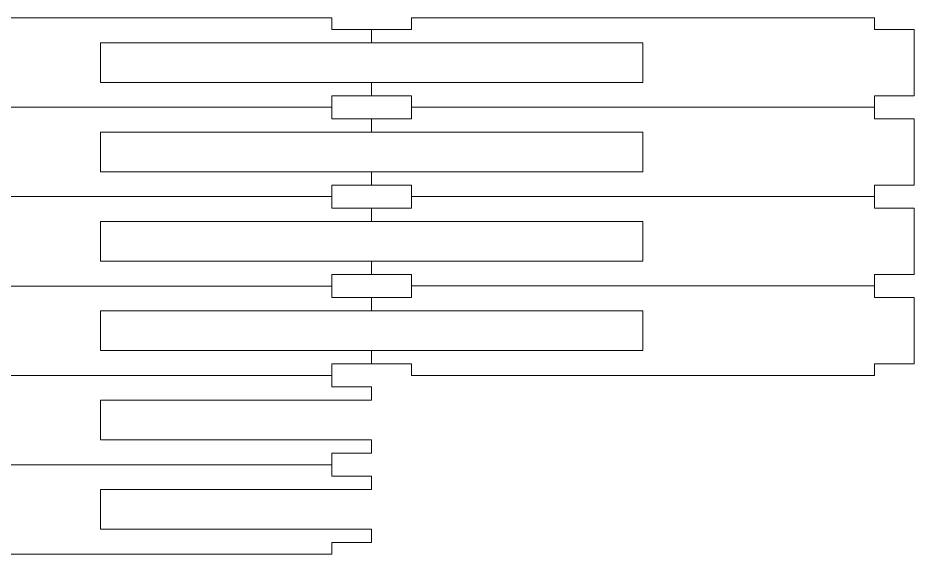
# Model space of a CAD drawing. Header units: millimetres. Extents: x -150 to 142, y -93 to 100.
# Drawn here: x 52.3 to 120.1, y -93 to -52.5 of the extents above; entities that cross this region are included whole.
import ezdxf

# ---------------------------------------------------------------- set-up
doc = ezdxf.new("R2010")
doc.units = ezdxf.units.MM
doc.header["$MEASUREMENT"] = 0
doc.layers.add('cut', color=7, linetype='Continuous')

msp = doc.modelspace()

# ---------------------------------------------------------------- linework, layer by layer
at = {"layer": 'cut', "lineweight": 0}
for points in [[(41.0708, -52.4764), (41.0708, -52.4764), (76.0708, -52.4764), (76.0708, -52.4764), (76.0708, -52.4764), (76.0708, -52.4764), (76.0708, -53.3513), (76.0708, -53.3513), (76.0708, -53.3513), (76.0708, -53.3513), (79.0708, -53.3513), (79.0708, -53.3513), (79.0708, -53.3513), (79.0708, -53.3513), (79.0708, -54.3513), (79.0708, -54.3513), (79.0708, -54.3513), (79.0708, -54.3513), (58.5708, -54.3513), (58.5708, -54.3513), (58.5708, -54.3513), (58.5708, -54.3513), (58.5708, -57.3513), (58.5708, -57.3513), (58.5708, -57.3513), (58.5708, -57.3513), (79.0708, -57.3513), (79.0708, -57.3513), (79.0708, -57.3513), (79.0708, -57.3513), (79.0708, -58.3513), (79.0708, -58.3513), (79.0708, -58.3513), (79.0708, -58.3513), (76.0708, -58.3513), (76.0708, -58.3513), (76.0708, -58.3513), (76.0708, -58.3513), (76.0708, -59.2264), (76.0708, -59.2264), (76.0708, -59.2264), (76.0708, -59.2264), (41.0708, -59.2264), (41.0708, -59.2264), (41.0708, -59.2264), (41.0708, -59.2264), (41.0708, -58.3513), (41.0708, -58.3513), (41.0708, -58.3513), (41.0708, -58.3513), (38.0708, -58.3513), (38.0708, -58.3513), (38.0708, -58.3513), (38.0708, -58.3513), (38.0708, -53.3513), (38.0708, -53.3513), (38.0708, -53.3513), (38.0708, -53.3513), (41.0708, -53.3513), (41.0708, -53.3513), (41.0708, -53.3513), (41.0708, -53.3513), (41.0708, -52.4764), (41.0708, -52.4764)], [(117.0708, -59.2262), (117.0708, -59.2262), (82.0708, -59.2262), (82.0708, -59.2262), (82.0708, -59.2262), (82.0708, -59.2262), (82.0708, -58.3513), (82.0708, -58.3513), (82.0708, -58.3513), (82.0708, -58.3513), (79.0708, -58.3513), (79.0708, -58.3513), (79.0708, -58.3513), (79.0708, -58.3513), (79.0708, -57.3513), (79.0708, -57.3513), (79.0708, -57.3513), (79.0708, -57.3513), (99.5708, -57.3513), (99.5708, -57.3513), (99.5708, -57.3513), (99.5708, -57.3513), (99.5708, -54.3513), (99.5708, -54.3513), (99.5708, -54.3513), (99.5708, -54.3513), (79.0708, -54.3513), (79.0708, -54.3513), (79.0708, -54.3513), (79.0708, -54.3513), (79.0708, -53.3513), (79.0708, -53.3513), (79.0708, -53.3513), (79.0708, -53.3513), (82.0708, -53.3513), (82.0708, -53.3513), (82.0708, -53.3513), (82.0708, -53.3513), (82.0708, -52.4762), (82.0708, -52.4762), (82.0708, -52.4762), (82.0708, -52.4762), (117.0708, -52.4762), (117.0708, -52.4762), (117.0708, -52.4762), (117.0708, -52.4762), (117.0708, -53.3513), (117.0708, -53.3513), (117.0708, -53.3513), (117.0708, -53.3513), (120.0708, -53.3513), (120.0708, -53.3513), (120.0708, -53.3513), (120.0708, -53.3513), (120.0708, -58.3513), (120.0708, -58.3513), (120.0708, -58.3513), (120.0708, -58.3513), (117.0708, -58.3513), (117.0708, -58.3513), (117.0708, -58.3513), (117.0708, -58.3513), (117.0708, -59.2262), (117.0708, -59.2262)], [(41.0708, -59.2264), (41.0708, -59.2264), (76.0708, -59.2264), (76.0708, -59.2264), (76.0708, -59.2264), (76.0708, -59.2264), (76.0708, -60.1013), (76.0708, -60.1013), (76.0708, -60.1013), (76.0708, -60.1013), (79.0708, -60.1013), (79.0708, -60.1013), (79.0708, -60.1013), (79.0708, -60.1013), (79.0708, -61.1013), (79.0708, -61.1013), (79.0708, -61.1013), (79.0708, -61.1013), (58.5708, -61.1013), (58.5708, -61.1013), (58.5708, -61.1013), (58.5708, -61.1013), (58.5708, -64.1013), (58.5708, -64.1013), (58.5708, -64.1013), (58.5708, -64.1013), (79.0708, -64.1013), (79.0708, -64.1013), (79.0708, -64.1013), (79.0708, -64.1013), (79.0708, -65.1013), (79.0708, -65.1013), (79.0708, -65.1013), (79.0708, -65.1013), (76.0708, -65.1013), (76.0708, -65.1013), (76.0708, -65.1013), (76.0708, -65.1013), (76.0708, -65.9764), (76.0708, -65.9764), (76.0708, -65.9764), (76.0708, -65.9764), (41.0708, -65.9764), (41.0708, -65.9764), (41.0708, -65.9764), (41.0708, -65.9764), (41.0708, -65.1013), (41.0708, -65.1013), (41.0708, -65.1013), (41.0708, -65.1013), (38.0708, -65.1013), (38.0708, -65.1013), (38.0708, -65.1013), (38.0708, -65.1013), (38.0708, -60.1013), (38.0708, -60.1013), (38.0708, -60.1013), (38.0708, -60.1013), (41.0708, -60.1013), (41.0708, -60.1013), (41.0708, -60.1013), (41.0708, -60.1013), (41.0708, -59.2264), (41.0708, -59.2264)], [(117.0708, -65.9762), (117.0708, -65.9762), (82.0708, -65.9762), (82.0708, -65.9762), (82.0708, -65.9762), (82.0708, -65.9762), (82.0708, -65.1013), (82.0708, -65.1013), (82.0708, -65.1013), (82.0708, -65.1013), (79.0708, -65.1013), (79.0708, -65.1013), (79.0708, -65.1013), (79.0708, -65.1013), (79.0708, -64.1013), (79.0708, -64.1013), (79.0708, -64.1013), (79.0708, -64.1013), (99.5708, -64.1013), (99.5708, -64.1013), (99.5708, -64.1013), (99.5708, -64.1013), (99.5708, -61.1013), (99.5708, -61.1013), (99.5708, -61.1013), (99.5708, -61.1013), (79.0708, -61.1013), (79.0708, -61.1013), (79.0708, -61.1013), (79.0708, -61.1013), (79.0708, -60.1013), (79.0708, -60.1013), (79.0708, -60.1013), (79.0708, -60.1013), (82.0708, -60.1013), (82.0708, -60.1013), (82.0708, -60.1013), (82.0708, -60.1013), (82.0708, -59.2262), (82.0708, -59.2262), (82.0708, -59.2262), (82.0708, -59.2262), (117.0708, -59.2262), (117.0708, -59.2262), (117.0708, -59.2262), (117.0708, -59.2262), (117.0708, -60.1013), (117.0708, -60.1013), (117.0708, -60.1013), (117.0708, -60.1013), (120.0708, -60.1013), (120.0708, -60.1013), (120.0708, -60.1013), (120.0708, -60.1013), (120.0708, -65.1013), (120.0708, -65.1013), (120.0708, -65.1013), (120.0708, -65.1013), (117.0708, -65.1013), (117.0708, -65.1013), (117.0708, -65.1013), (117.0708, -65.1013), (117.0708, -65.9762), (117.0708, -65.9762)], [(41.0708, -65.9764), (41.0708, -65.9764), (76.0708, -65.9764), (76.0708, -65.9764), (76.0708, -65.9764), (76.0708, -65.9764), (76.0708, -66.8513), (76.0708, -66.8513), (76.0708, -66.8513), (76.0708, -66.8513), (79.0708, -66.8513), (79.0708, -66.8513), (79.0708, -66.8513), (79.0708, -66.8513), (79.0708, -67.8513), (79.0708, -67.8513), (79.0708, -67.8513), (79.0708, -67.8513), (58.5708, -67.8513), (58.5708, -67.8513), (58.5708, -67.8513), (58.5708, -67.8513), (58.5708, -70.8513), (58.5708, -70.8513), (58.5708, -70.8513), (58.5708, -70.8513), (79.0708, -70.8513), (79.0708, -70.8513), (79.0708, -70.8513), (79.0708, -70.8513), (79.0708, -71.8513), (79.0708, -71.8513), (79.0708, -71.8513), (79.0708, -71.8513), (76.0708, -71.8513), (76.0708, -71.8513), (76.0708, -71.8513), (76.0708, -71.8513), (76.0708, -72.7264), (76.0708, -72.7264), (76.0708, -72.7264), (76.0708, -72.7264), (41.0708, -72.7264), (41.0708, -72.7264), (41.0708, -72.7264), (41.0708, -72.7264), (41.0708, -71.8513), (41.0708, -71.8513), (41.0708, -71.8513), (41.0708, -71.8513), (38.0708, -71.8513), (38.0708, -71.8513), (38.0708, -71.8513), (38.0708, -71.8513), (38.0708, -66.8513), (38.0708, -66.8513), (38.0708, -66.8513), (38.0708, -66.8513), (41.0708, -66.8513), (41.0708, -66.8513), (41.0708, -66.8513), (41.0708, -66.8513), (41.0708, -65.9764), (41.0708, -65.9764)], [(117.0708, -72.7262), (117.0708, -72.7262), (82.0708, -72.7262), (82.0708, -72.7262), (82.0708, -72.7262), (82.0708, -72.7262), (82.0708, -71.8513), (82.0708, -71.8513), (82.0708, -71.8513), (82.0708, -71.8513), (79.0708, -71.8513), (79.0708, -71.8513), (79.0708, -71.8513), (79.0708, -71.8513), (79.0708, -70.8513), (79.0708, -70.8513), (79.0708, -70.8513), (79.0708, -70.8513), (99.5708, -70.8513), (99.5708, -70.8513), (99.5708, -70.8513), (99.5708, -70.8513), (99.5708, -67.8513), (99.5708, -67.8513), (99.5708, -67.8513), (99.5708, -67.8513), (79.0708, -67.8513), (79.0708, -67.8513), (79.0708, -67.8513), (79.0708, -67.8513), (79.0708, -66.8513), (79.0708, -66.8513), (79.0708, -66.8513), (79.0708, -66.8513), (82.0708, -66.8513), (82.0708, -66.8513), (82.0708, -66.8513), (82.0708, -66.8513), (82.0708, -65.9762), (82.0708, -65.9762), (82.0708, -65.9762), (82.0708, -65.9762), (117.0708, -65.9762), (117.0708, -65.9762), (117.0708, -65.9762), (117.0708, -65.9762), (117.0708, -66.8513), (117.0708, -66.8513), (117.0708, -66.8513), (117.0708, -66.8513), (120.0708, -66.8513), (120.0708, -66.8513), (120.0708, -66.8513), (120.0708, -66.8513), (120.0708, -71.8513), (120.0708, -71.8513), (120.0708, -71.8513), (120.0708, -71.8513), (117.0708, -71.8513), (117.0708, -71.8513), (117.0708, -71.8513), (117.0708, -71.8513), (117.0708, -72.7262), (117.0708, -72.7262)], [(41.0708, -72.7264), (41.0708, -72.7264), (76.0708, -72.7264), (76.0708, -72.7264), (76.0708, -72.7264), (76.0708, -72.7264), (76.0708, -73.6013), (76.0708, -73.6013), (76.0708, -73.6013), (76.0708, -73.6013), (79.0708, -73.6013), (79.0708, -73.6013), (79.0708, -73.6013), (79.0708, -73.6013), (79.0708, -74.6013), (79.0708, -74.6013), (79.0708, -74.6013), (79.0708, -74.6013), (58.5708, -74.6013), (58.5708, -74.6013), (58.5708, -74.6013), (58.5708, -74.6013), (58.5708, -77.6013), (58.5708, -77.6013), (58.5708, -77.6013), (58.5708, -77.6013), (79.0708, -77.6013), (79.0708, -77.6013), (79.0708, -77.6013), (79.0708, -77.6013), (79.0708, -78.6013), (79.0708, -78.6013), (79.0708, -78.6013), (79.0708, -78.6013), (76.0708, -78.6013), (76.0708, -78.6013), (76.0708, -78.6013), (76.0708, -78.6013), (76.0708, -79.4764), (76.0708, -79.4764), (76.0708, -79.4764), (76.0708, -79.4764), (41.0708, -79.4764), (41.0708, -79.4764), (41.0708, -79.4764), (41.0708, -79.4764), (41.0708, -78.6013), (41.0708, -78.6013), (41.0708, -78.6013), (41.0708, -78.6013), (38.0708, -78.6013), (38.0708, -78.6013), (38.0708, -78.6013), (38.0708, -78.6013), (38.0708, -73.6013), (38.0708, -73.6013), (38.0708, -73.6013), (38.0708, -73.6013), (41.0708, -73.6013), (41.0708, -73.6013), (41.0708, -73.6013), (41.0708, -73.6013), (41.0708, -72.7264), (41.0708, -72.7264)], [(117.0708, -79.4762), (117.0708, -79.4762), (82.0708, -79.4762), (82.0708, -79.4762), (82.0708, -79.4762), (82.0708, -79.4762), (82.0708, -78.6013), (82.0708, -78.6013), (82.0708, -78.6013), (82.0708, -78.6013), (79.0708, -78.6013), (79.0708, -78.6013), (79.0708, -78.6013), (79.0708, -78.6013), (79.0708, -77.6013), (79.0708, -77.6013), (79.0708, -77.6013), (79.0708, -77.6013), (99.5708, -77.6013), (99.5708, -77.6013), (99.5708, -77.6013), (99.5708, -77.6013), (99.5708, -74.6013), (99.5708, -74.6013), (99.5708, -74.6013), (99.5708, -74.6013), (79.0708, -74.6013), (79.0708, -74.6013), (79.0708, -74.6013), (79.0708, -74.6013), (79.0708, -73.6013), (79.0708, -73.6013), (79.0708, -73.6013), (79.0708, -73.6013), (82.0708, -73.6013), (82.0708, -73.6013), (82.0708, -73.6013), (82.0708, -73.6013), (82.0708, -72.7262), (82.0708, -72.7262), (82.0708, -72.7262), (82.0708, -72.7262), (117.0708, -72.7262), (117.0708, -72.7262), (117.0708, -72.7262), (117.0708, -72.7262), (117.0708, -73.6013), (117.0708, -73.6013), (117.0708, -73.6013), (117.0708, -73.6013), (120.0708, -73.6013), (120.0708, -73.6013), (120.0708, -73.6013), (120.0708, -73.6013), (120.0708, -78.6013), (120.0708, -78.6013), (120.0708, -78.6013), (120.0708, -78.6013), (117.0708, -78.6013), (117.0708, -78.6013), (117.0708, -78.6013), (117.0708, -78.6013), (117.0708, -79.4762), (117.0708, -79.4762)], [(41.0708, -79.4764), (41.0708, -79.4764), (76.0708, -79.4764), (76.0708, -79.4764), (76.0708, -79.4764), (76.0708, -79.4764), (76.0708, -80.3513), (76.0708, -80.3513), (76.0708, -80.3513), (76.0708, -80.3513), (79.0708, -80.3513), (79.0708, -80.3513), (79.0708, -80.3513), (79.0708, -80.3513), (79.0708, -81.3513), (79.0708, -81.3513), (79.0708, -81.3513), (79.0708, -81.3513), (58.5708, -81.3513), (58.5708, -81.3513), (58.5708, -81.3513), (58.5708, -81.3513), (58.5708, -84.3513), (58.5708, -84.3513), (58.5708, -84.3513), (58.5708, -84.3513), (79.0708, -84.3513), (79.0708, -84.3513), (79.0708, -84.3513), (79.0708, -84.3513), (79.0708, -85.3513), (79.0708, -85.3513), (79.0708, -85.3513), (79.0708, -85.3513), (76.0708, -85.3513), (76.0708, -85.3513), (76.0708, -85.3513), (76.0708, -85.3513), (76.0708, -86.2264), (76.0708, -86.2264), (76.0708, -86.2264), (76.0708, -86.2264), (41.0708, -86.2264), (41.0708, -86.2264), (41.0708, -86.2264), (41.0708, -86.2264), (41.0708, -85.3513), (41.0708, -85.3513), (41.0708, -85.3513), (41.0708, -85.3513), (38.0708, -85.3513), (38.0708, -85.3513), (38.0708, -85.3513), (38.0708, -85.3513), (38.0708, -80.3513), (38.0708, -80.3513), (38.0708, -80.3513), (38.0708, -80.3513), (41.0708, -80.3513), (41.0708, -80.3513), (41.0708, -80.3513), (41.0708, -80.3513), (41.0708, -79.4764), (41.0708, -79.4764)], [(41.0708, -86.2264), (41.0708, -86.2264), (76.0708, -86.2264), (76.0708, -86.2264), (76.0708, -86.2264), (76.0708, -86.2264), (76.0708, -87.1013), (76.0708, -87.1013), (76.0708, -87.1013), (76.0708, -87.1013), (79.0708, -87.1013), (79.0708, -87.1013), (79.0708, -87.1013), (79.0708, -87.1013), (79.0708, -88.1013), (79.0708, -88.1013), (79.0708, -88.1013), (79.0708, -88.1013), (58.5708, -88.1013), (58.5708, -88.1013), (58.5708, -88.1013), (58.5708, -88.1013), (58.5708, -91.1013), (58.5708, -91.1013), (58.5708, -91.1013), (58.5708, -91.1013), (79.0708, -91.1013), (79.0708, -91.1013), (79.0708, -91.1013), (79.0708, -91.1013), (79.0708, -92.1013), (79.0708, -92.1013), (79.0708, -92.1013), (79.0708, -92.1013), (76.0708, -92.1013), (76.0708, -92.1013), (76.0708, -92.1013), (76.0708, -92.1013), (76.0708, -92.9764), (76.0708, -92.9764), (76.0708, -92.9764), (76.0708, -92.9764), (41.0708, -92.9764), (41.0708, -92.9764), (41.0708, -92.9764), (41.0708, -92.9764), (41.0708, -92.1013), (41.0708, -92.1013), (41.0708, -92.1013), (41.0708, -92.1013), (38.0708, -92.1013), (38.0708, -92.1013), (38.0708, -92.1013), (38.0708, -92.1013), (38.0708, -87.1013), (38.0708, -87.1013), (38.0708, -87.1013), (38.0708, -87.1013), (41.0708, -87.1013), (41.0708, -87.1013), (41.0708, -87.1013), (41.0708, -87.1013), (41.0708, -86.2264), (41.0708, -86.2264)]]:
    msp.add_open_spline(points, degree=3, knots=[0, 0, 0, 0, 0.0588235, 0.0588235, 0.0588235, 0.0588235, 0.1176471, 0.1176471, 0.1176471, 0.1176471, 0.1764706, 0.1764706, 0.1764706, 0.1764706, 0.2352941, 0.2352941, 0.2352941, 0.2352941, 0.2941176, 0.2941176, 0.2941176, 0.2941176, 0.3529412, 0.3529412, 0.3529412, 0.3529412, 0.4117647, 0.4117647, 0.4117647, 0.4117647, 0.4705882, 0.4705882, 0.4705882, 0.4705882, 0.5294118, 0.5294118, 0.5294118, 0.5294118, 0.5882353, 0.5882353, 0.5882353, 0.5882353, 0.6470588, 0.6470588, 0.6470588, 0.6470588, 0.7058824, 0.7058824, 0.7058824, 0.7058824, 0.7647059, 0.7647059, 0.7647059, 0.7647059, 0.8235294, 0.8235294, 0.8235294, 0.8235294, 0.8823529, 0.8823529, 0.8823529, 0.8823529, 1, 1, 1, 1], dxfattribs=at)

doc.saveas('drawing.dxf')
